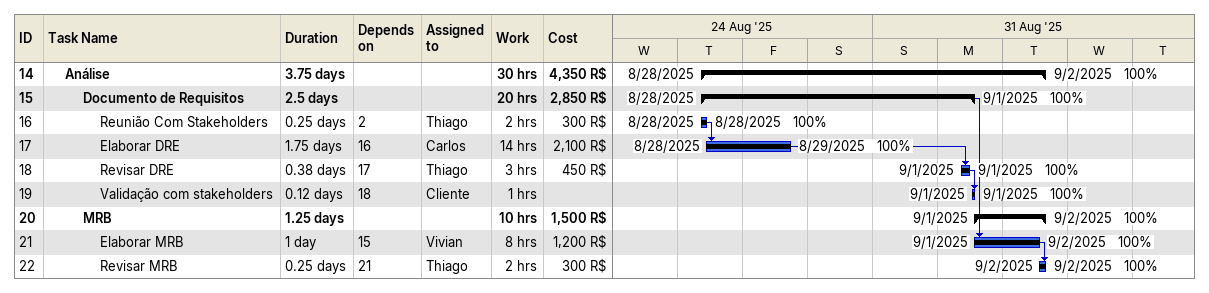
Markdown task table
| ID | Level | Task | Duration | Start | Finish | Predecessors | Resources | % complete | Work (h) | Cost (R$) |
|---|---|---|---|---|---|---|---|---|---|---|
| 14 | 2 | **Análise** | 3.75d | 2025-08-28 | 2025-09-02 |  |  | 100 | 30 | 4350 |
| 15 | 3 | **Documento de Requisitos** | 2.5d | 2025-08-28 | 2025-09-01 |  |  | 100 | 20 | 2850 |
| 16 | 4 | Reunião Com Stakeholders | 0.25d | 2025-08-28 | 2025-08-28 | 2 | Thiago | 100 | 2 | 300 |
| 17 | 4 | Elaborar DRE | 1.75d | 2025-08-28 | 2025-08-29 | 16 | Carlos | 100 | 14 | 2100 |
| 18 | 4 | Revisar DRE | 0.38d | 2025-09-01 | 2025-09-01 | 17 | Thiago | 100 | 3 | 450 |
| 19 | 4 | Validação com stakeholders | 0.12d | 2025-09-01 | 2025-09-01 | 18 | Cliente | 100 | 1 |  |
| 20 | 3 | **MRB** | 1.25d | 2025-09-01 | 2025-09-02 |  |  | 100 | 10 | 1500 |
| 21 | 4 | Elaborar MRB | 1d | 2025-09-01 | 2025-09-02 | 15 | Vivian | 100 | 8 | 1200 |
| 22 | 4 | Revisar MRB | 0.25d | 2025-09-02 | 2025-09-02 | 21 | Thiago | 100 | 2 | 300 |
